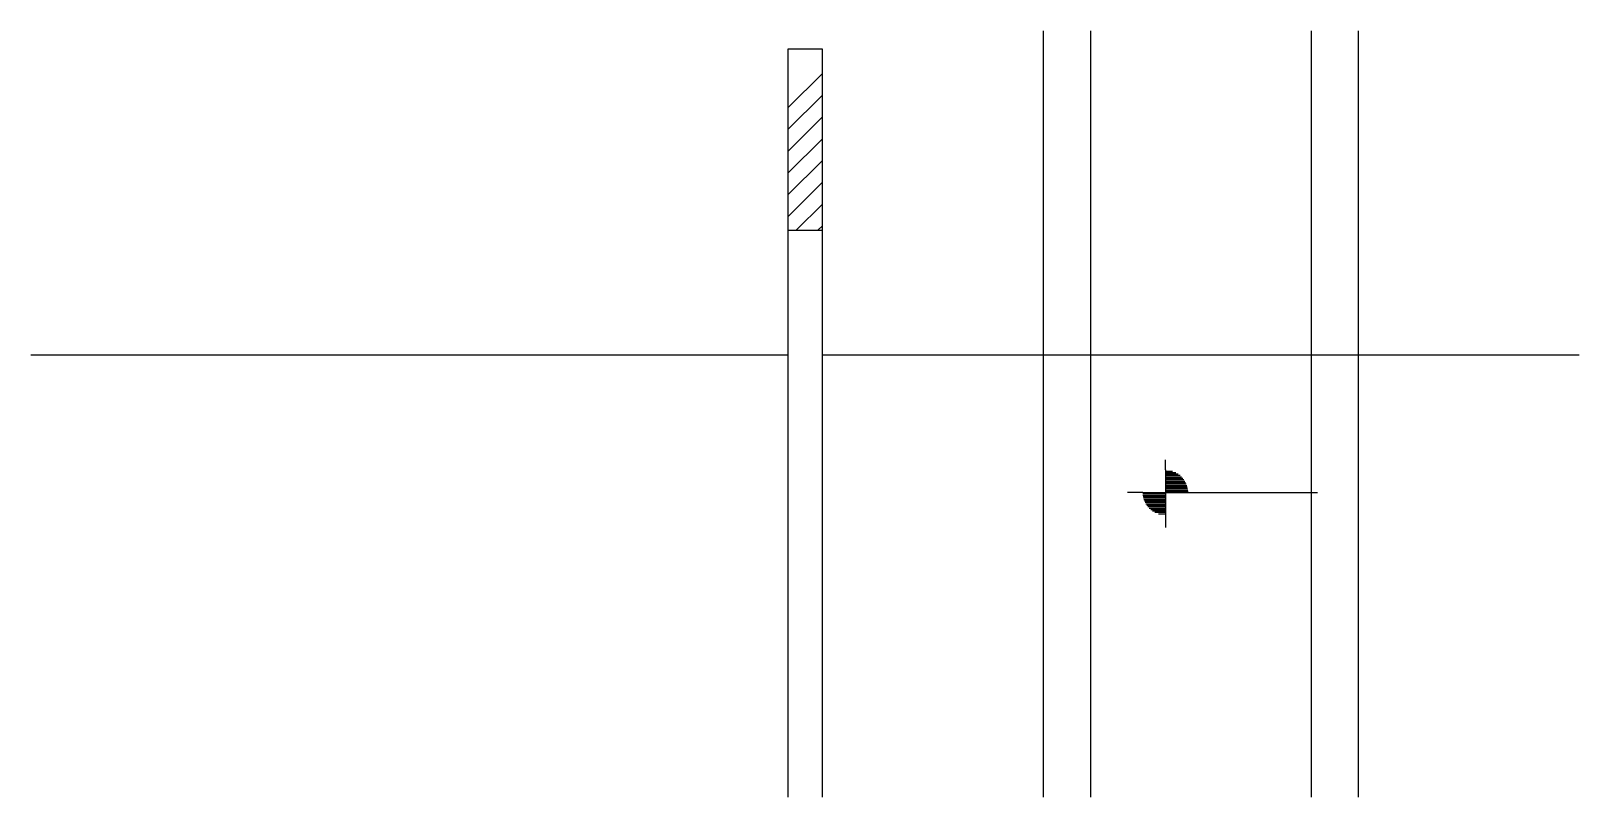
# Model space of a CAD drawing. Header units: metres. Extents: x 4178 to 5033, y 1590 to 2013.
import ezdxf

# ---------------------------------------------------------------- set-up
doc = ezdxf.new("R2010")
doc.units = ezdxf.units.M
for name, color, linetype in [('3', 7, 'Continuous'), ('7', 7, 'Continuous'), ('Painéis', 7, 'Continuous')]:
    doc.layers.add(name, color=color, linetype=linetype)

msp = doc.modelspace()

# ---------------------------------------------------------------- linework, layer by layer
at = {"layer": '3', "color": 7, "lineweight": 25}
for p, q in [((4596.47, 1970.69), (4615.47, 1989.69)), ((4596.47, 1958.67), (4615.47, 1977.67)), ((4596.47, 1946.65), (4615.47, 1965.65)), ((4596.47, 1934.63), (4615.47, 1953.63)), ((4596.47, 1922.61), (4615.47, 1941.61)), ((4596.47, 1910.58), (4615.47, 1929.58)), ((4601.03, 1903.12), (4615.47, 1917.56)), ((4613.05, 1903.12), (4615.47, 1905.54)), ((4804.92, 1770.74), (4804.92, 1776.25)), ((4804.92, 1770.74), (4804.92, 1745.74)), ((4804.92, 1770.13), (4808.77, 1770.13)), ((4804.92, 1769.34), (4810.67, 1769.34)), ((4804.92, 1768.55), (4812, 1768.55)), ((4804.92, 1767.76), (4813.03, 1767.76)), ((4804.92, 1766.96), (4813.88, 1766.96)), ((4804.92, 1766.17), (4814.59, 1766.17)), ((4804.92, 1765.38), (4815.19, 1765.38)), ((4804.92, 1764.58), (4815.69, 1764.58)), ((4804.92, 1763.79), (4816.12, 1763.79)), ((4804.92, 1763), (4816.48, 1763)), ((4804.92, 1762.21), (4816.78, 1762.21)), ((4804.92, 1761.41), (4817.01, 1761.41)), ((4792.42, 1758.24), (4784, 1758.24)), ((4792.42, 1758.24), (4817.42, 1758.24)), ((4804.92, 1757.45), (4792.42, 1757.45)), ((4804.92, 1756.66), (4792.52, 1756.66)), ((4804.92, 1755.86), (4792.65, 1755.86)), ((4804.92, 1755.07), (4792.83, 1755.07)), ((4804.92, 1754.28), (4793.07, 1754.28)), ((4804.92, 1753.48), (4793.36, 1753.48)), ((4804.92, 1760.62), (4817.19, 1760.62)), ((4804.92, 1759.83), (4817.32, 1759.83)), ((4804.92, 1759.03), (4817.42, 1759.03)), ((4817.42, 1758.24), (4888.85, 1758.24)), ((4804.92, 1752.69), (4793.72, 1752.69)), ((4804.92, 1751.9), (4794.15, 1751.9)), ((4804.92, 1751.11), (4794.66, 1751.11)), ((4804.92, 1750.31), (4795.26, 1750.31)), ((4804.92, 1749.52), (4795.97, 1749.52)), ((4804.92, 1748.73), (4796.82, 1748.73)), ((4804.92, 1747.93), (4797.85, 1747.93)), ((4804.92, 1747.14), (4799.17, 1747.14)), ((4804.92, 1746.35), (4801.07, 1746.35)), ((4804.92, 1745.74), (4804.92, 1738.87))]:
    msp.add_line(p, q, dxfattribs=at)
for points in [[(4596.47, 1903.12), (4596.47, 1590.12)], [(4615.47, 1590.12), (4615.47, 1903.12)]]:
    msp.add_lwpolyline(points, dxfattribs=at)
at = {"layer": '7', "color": 7, "lineweight": 25}
msp.add_lwpolyline([(4596.47, 1903.12), (4615.47, 1903.12), (4615.47, 2003.12), (4596.47, 2003.12), (4596.47, 1903.12)], dxfattribs=at)
at = {"layer": 'Painéis', "color": 7, "lineweight": 25}
for p, q in [((4737.48, 2013.12), (4737.48, 1590.12)), ((4763.48, 2013.12), (4763.48, 1590.12)), ((4885.48, 2013.12), (4885.48, 1590.12)), ((4911.48, 2013.12), (4911.48, 1590.12)), ((4596.38, 1834.12), (4178.38, 1834.12)), ((5033.38, 1834.12), (4615.38, 1834.12))]:
    msp.add_line(p, q, dxfattribs=at)

doc.saveas('drawing.dxf')
